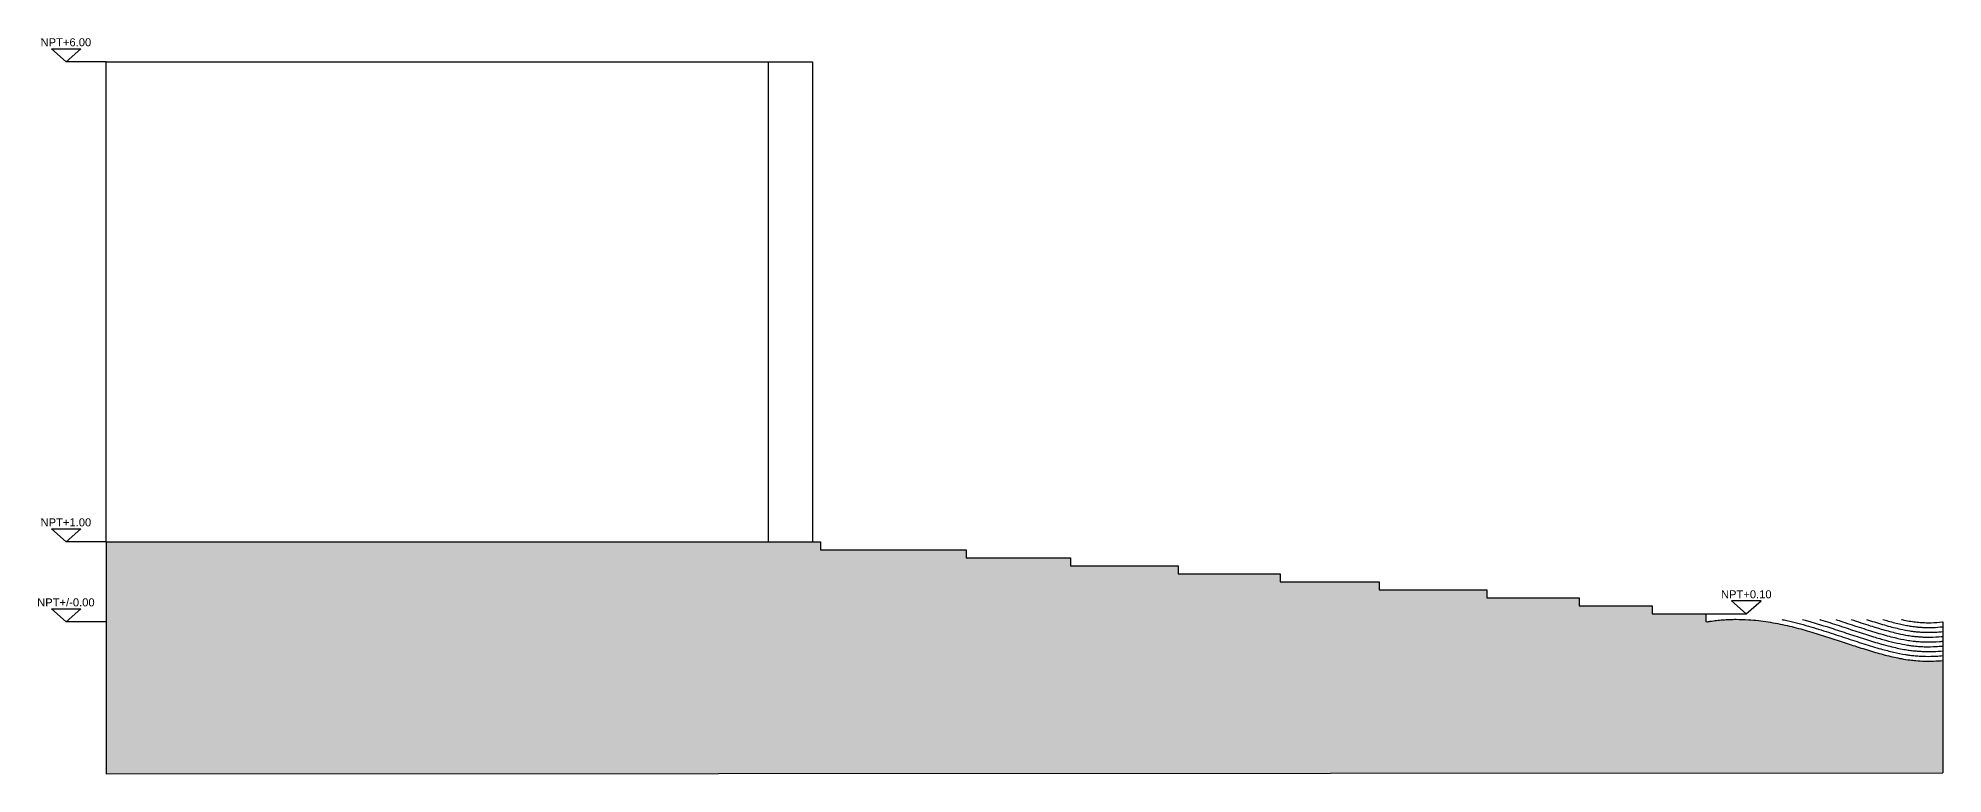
# Model space of a CAD drawing. Header units: centimetres. Extents: x 979 to 9691, y 560 to 2724.
# Drawn here: x 4184 to 6565, y 566 to 1486 of the extents above; entities that cross this region are included whole.
import ezdxf
from ezdxf.enums import TextEntityAlignment as Align

# ---------------------------------------------------------------- set-up
doc = ezdxf.new("R2010")
doc.units = ezdxf.units.CM
for name, color, linetype in [('A-ANNO-SYMB', 3, 'Continuous'), ('A-ANNO-TEXT', 3, 'Continuous'), ('acqua', 140, 'Continuous'), ('MURO', 1, 'Continuous')]:
    doc.layers.add(name, color=color, linetype=linetype)
doc.styles.add('ARIAL', font='arial.ttf')

msp = doc.modelspace()

# ---------------------------------------------------------------- hatches: boundary and pattern name
h = msp.add_hatch()
h.set_pattern_fill('AR-SAND', color=256)
edge = h.paths.add_edge_path()
edge.add_spline(control_points=[(6564.6, 708.1), (6560.6, 707.7), (6556.8, 707.5), (6545.4, 707.1), (6538, 707.3), (6528.4, 708.1), (6525.9, 708.4), (6520, 709.1), (6516.5, 709.7), (6507.1, 711.4), (6501, 712.7), (6488.4, 715.9), (6481.9, 717.7), (6468.6, 721.7), (6461.7, 723.9), (6448.2, 728.3), (6441.6, 730.5), (6428.1, 734.9), (6421.1, 737.2), (6407, 741.7), (6399.8, 743.8), (6385.1, 748), (6377.6, 750), (6362.2, 753.5), (6354.3, 755), (6338.2, 757.5), (6329.9, 758.5), (6316.4, 759.4), (6311.3, 759.5), (6303.4, 759.5), (6300.6, 759.5), (6295.1, 759.3), (6292.3, 759.1), (6286.9, 758.7), (6284.3, 758.4), (6279.1, 757.8), (6276.5, 757.5), (6272.3, 756.9), (6270.7, 756.6), (6269, 756.4)], knot_values=[1682.444381, 1682.444381, 1682.444381, 1682.444381, 1696.959656, 1696.959656, 1725.814859, 1725.814859, 1735.740588, 1735.740588, 1749.13851, 1749.13851, 1771.292698, 1771.292698, 1793.446887, 1793.446887, 1815.601075, 1815.601075, 1836.106776, 1836.106776, 1856.612477, 1856.612477, 1877.118177, 1877.118177, 1897.623878, 1897.623878, 1918.129578, 1918.129578, 1938.635279, 1938.635279, 1950.917514, 1950.917514, 1957.402573, 1957.402573, 1963.887632, 1963.887632, 1969.924424, 1969.924424, 1975.961216, 1975.961216, 1979.86048, 1979.86048, 1979.86048, 1979.86048], degree=3, periodic=0)
edge.add_line((6268.9, 756.3), (6268.9, 766.4))
edge.add_line((6268.9, 766.4), (6201.2, 766.4))
edge.add_line((6201.2, 766.4), (6201.2, 776.4))
edge.add_line((6201.2, 776.4), (6110, 776.4))
edge.add_line((6110, 776.4), (6110, 786.4))
edge.add_line((6110, 786.4), (5994.5, 786.4))
edge.add_line((5994.5, 786.4), (5994.5, 796.4))
edge.add_line((5994.5, 796.4), (5860.2, 796.4))
edge.add_line((5860.2, 796.4), (5860.2, 806.4))
edge.add_line((5860.2, 806.4), (5736.2, 806.4))
edge.add_line((5736.2, 806.4), (5736.2, 816.4))
edge.add_line((5736.2, 816.4), (5608.7, 816.4))
edge.add_line((5608.7, 816.4), (5608.7, 826.4))
edge.add_line((5608.7, 826.4), (5474.4, 826.4))
edge.add_line((5474.4, 826.4), (5474.4, 836.4))
edge.add_line((5474.4, 836.4), (5343.7, 836.4))
edge.add_line((5343.7, 836.4), (5343.7, 846.4))
edge.add_line((5343.7, 846.4), (5161.9, 846.4))
edge.add_line((5161.9, 846.4), (5161.9, 856.4))
edge.add_line((5161.9, 856.4), (4268.9, 856.4))
edge.add_line((4268.9, 856.4), (4268.9, 756.4))
edge.add_line((4268.9, 756.4), (4268.9, 566.3))
edge.add_line((4268.9, 566.3), (6564.7, 567.6))
edge.add_line((6564.7, 567.6), (6564.6, 708.1))

# ---------------------------------------------------------------- linework, layer by layer
for p, q in [((4268.9, 856.4), (5161.9, 856.4)), ((4268.9, 856.4), (4268.9, 756.4)), ((5161.9, 856.4), (5161.9, 846.4)), ((5161.9, 846.4), (5343.7, 846.4)), ((5343.7, 846.4), (5343.7, 836.4)), ((5343.7, 836.4), (5474.4, 836.4)), ((5474.4, 836.4), (5474.4, 826.4)), ((5474.4, 826.4), (5608.7, 826.4)), ((5608.7, 826.4), (5608.7, 816.4)), ((5608.7, 816.4), (5736.2, 816.4)), ((5736.2, 816.4), (5736.2, 806.4)), ((5736.2, 806.4), (5860.2, 806.4)), ((5860.2, 806.4), (5860.2, 796.4)), ((5860.2, 796.4), (5994.5, 796.4)), ((5994.5, 796.4), (5994.5, 786.4)), ((5994.5, 786.4), (6110, 786.4)), ((6110, 786.4), (6110, 776.4)), ((6110, 776.4), (6201.2, 776.4)), ((6201.2, 776.4), (6201.2, 766.4)), ((6201.2, 766.4), (6268.9, 766.4)), ((6268.9, 756.4), (6268.9, 766.4)), ((4268.9, 756.4), (4268.9, 566.3)), ((6564.6, 756.3), (6564.7, 567.6)), ((4268.9, 566.3), (6564.7, 567.6))]:
    msp.add_line(p, q)
at = {"layer": 'A-ANNO-SYMB', "ltscale": 0.8}
for p, q in [((4268.9, 1456.4), (4218.9, 1456.3)), ((4268.9, 856.4), (4218.9, 856.3)), ((6268.9, 766.4), (6318.9, 766.4)), ((4268.9, 756.4), (4218.9, 756.3))]:
    msp.add_line(p, q, dxfattribs=at)
at = {"layer": 'A-ANNO-SYMB'}
for points in [[(4218.9, 1456.3), (4200.5, 1472.5), (4237.3, 1472.5)], [(4218.9, 856.3), (4200.5, 872.5), (4237.3, 872.5)], [(4218.9, 756.3), (4200.5, 772.5), (4237.3, 772.5)], [(6318.9, 766.4), (6337.3, 782.6), (6300.5, 782.6)]]:
    msp.add_lwpolyline(points, close=True, dxfattribs=at)
at = {"layer": 'acqua'}
for points, knots in [([(6269, 756.4), (6270.7, 756.6), (6272.3, 756.9), (6276.5, 757.5), (6279.1, 757.8), (6284.3, 758.4), (6286.9, 758.7), (6292.3, 759.1), (6295.1, 759.3), (6300.6, 759.5), (6303.4, 759.5), (6311.3, 759.5), (6316.4, 759.4), (6329.9, 758.5), (6338.2, 757.5), (6354.3, 755), (6362.2, 753.5), (6377.6, 750), (6385.1, 748), (6399.8, 743.8), (6407, 741.7), (6421.1, 737.2), (6428.1, 734.9), (6441.6, 730.5), (6448.2, 728.3), (6461.7, 723.9), (6468.6, 721.7), (6481.9, 717.7), (6488.4, 715.9), (6501, 712.7), (6507.1, 711.4), (6516.5, 709.7), (6520, 709.1), (6525.9, 708.4), (6528.4, 708.1), (6538, 707.3), (6545.4, 707.1), (6556.8, 707.5), (6560.6, 707.7), (6564.6, 708.1)], [1682.444381, 1682.444381, 1682.444381, 1682.444381, 1686.343645, 1686.343645, 1692.380436, 1692.380436, 1698.417228, 1698.417228, 1704.902287, 1704.902287, 1711.387347, 1711.387347, 1723.669582, 1723.669582, 1744.175282, 1744.175282, 1764.680983, 1764.680983, 1785.186683, 1785.186683, 1805.692384, 1805.692384, 1826.198085, 1826.198085, 1846.703785, 1846.703785, 1868.857974, 1868.857974, 1891.012162, 1891.012162, 1913.16635, 1913.16635, 1926.564272, 1926.564272, 1936.490002, 1936.490002, 1965.345205, 1965.345205, 1979.86048, 1979.86048, 1979.86048, 1979.86048]), ([(6363.2, 759.3), (6364.2, 759.1), (6365.3, 758.9), (6375.5, 756.7), (6384.5, 754.4), (6402, 749.5), (6410.4, 746.9), (6427, 741.6), (6435, 739), (6450.7, 733.8), (6458.3, 731.3), (6473.1, 726.6), (6480.2, 724.4), (6492.6, 721), (6497.9, 719.7), (6508.1, 717.3), (6513.1, 716.3), (6519.8, 715.2), (6521.8, 715), (6525.8, 714.4), (6527.9, 714.2), (6532.2, 713.8), (6534.3, 713.6), (6538.6, 713.4), (6540.8, 713.3), (6547.3, 713.2), (6551.8, 713.3), (6559, 713.7), (6561.8, 713.8), (6564.6, 714.1)], [1757.716063, 1757.716063, 1757.716063, 1757.716063, 1760.404935, 1760.404935, 1784.409653, 1784.409653, 1808.41437, 1808.41437, 1832.419088, 1832.419088, 1856.423805, 1856.423805, 1880.428522, 1880.428522, 1899.26089, 1899.26089, 1918.093258, 1918.093258, 1925.895247, 1925.895247, 1934.706752, 1934.706752, 1943.518258, 1943.518258, 1952.329763, 1952.329763, 1969.952774, 1969.952774, 1980.494814, 1980.494814, 1980.494814, 1980.494814]), ([(6389, 759.3), (6391.2, 758.7), (6393.4, 758.1), (6406.5, 754.4), (6416.9, 751.2), (6434.7, 745.4), (6442.1, 742.9), (6456.6, 738.2), (6463.6, 735.9), (6477.2, 731.6), (6483.8, 729.6), (6493.8, 726.9), (6497.5, 726), (6506.9, 723.7), (6512.6, 722.5), (6520.1, 721.3), (6522.1, 721), (6526, 720.4), (6527.9, 720.2), (6531.7, 719.9), (6533.6, 719.7), (6537.5, 719.5), (6539.4, 719.4), (6545.3, 719.2), (6549.2, 719.2), (6556.9, 719.5), (6560.7, 719.8), (6564.6, 720.1)], [1779.152063, 1779.152063, 1779.152063, 1779.152063, 1785.114954, 1785.114954, 1814.704991, 1814.704991, 1837.151429, 1837.151429, 1859.597868, 1859.597868, 1882.044306, 1882.044306, 1895.135713, 1895.135713, 1917.089972, 1917.089972, 1925.297808, 1925.297808, 1933.54056, 1933.54056, 1941.783312, 1941.783312, 1950.026064, 1950.026064, 1966.138166, 1966.138166, 1981.160105, 1981.160105, 1981.160105, 1981.160105]), ([(6410.7, 759.3), (6411, 759.2), (6411.3, 759.1), (6419.6, 756.6), (6427.5, 754.1), (6442.7, 749.1), (6450.1, 746.6), (6464.4, 741.9), (6471.3, 739.7), (6483.2, 736.1), (6488.2, 734.6), (6498, 732), (6502.7, 730.8), (6511.9, 728.8), (6516.2, 728), (6522.2, 727), (6523.9, 726.8), (6527.5, 726.3), (6529.4, 726.1), (6533.1, 725.8), (6534.9, 725.6), (6538.7, 725.4), (6540.6, 725.3), (6546.9, 725.2), (6551.3, 725.3), (6558.7, 725.7), (6561.6, 725.9), (6564.6, 726.1)], [1797.463347, 1797.463347, 1797.463347, 1797.463347, 1798.210831, 1798.210831, 1820.835961, 1820.835961, 1843.461091, 1843.461091, 1866.08622, 1866.08622, 1883.738863, 1883.738863, 1901.391505, 1901.391505, 1919.044148, 1919.044148, 1926.461761, 1926.461761, 1934.774258, 1934.774258, 1943.086755, 1943.086755, 1951.399251, 1951.399251, 1970.19153, 1970.19153, 1981.859635, 1981.859635, 1981.859635, 1981.859635]), ([(6430.7, 759.3), (6433.6, 758.4), (6436.4, 757.4), (6447.4, 753.8), (6455.2, 751.2), (6470.4, 746.3), (6477.7, 744), (6491.6, 739.9), (6498.2, 738.1), (6509.8, 735.4), (6514.8, 734.3), (6522.2, 733.1), (6524.9, 732.7), (6529, 732.2), (6530.6, 732), (6534.1, 731.7), (6536, 731.6), (6539.9, 731.4), (6541.8, 731.3), (6549.1, 731.2), (6554.6, 731.4), (6561.7, 731.9), (6563.1, 732), (6564.6, 732.2)], [1814.705542, 1814.705542, 1814.705542, 1814.705542, 1823.070681, 1823.070681, 1847.406065, 1847.406065, 1871.741448, 1871.741448, 1896.076832, 1896.076832, 1916.33164, 1916.33164, 1928.068229, 1928.068229, 1935.427839, 1935.427839, 1944.2689, 1944.2689, 1953.10996, 1953.10996, 1976.807691, 1976.807691, 1982.594364, 1982.594364, 1982.594364, 1982.594364]), ([(6449.9, 759.3), (6458.2, 756.6), (6466.2, 753.9), (6480.1, 749.6), (6486.1, 747.7), (6497.8, 744.5), (6503.3, 743), (6512.9, 740.8), (6517.1, 740), (6523.1, 739), (6525.2, 738.7), (6528.8, 738.2), (6530.3, 738.1), (6533.7, 737.8), (6535.5, 737.6), (6539.2, 737.4), (6541.1, 737.3), (6544.9, 737.3), (6546.9, 737.3), (6553.3, 737.4), (6557.9, 737.6), (6563.3, 738.1), (6563.9, 738.1), (6564.6, 738.2)], [1831.973096, 1831.973096, 1831.973096, 1831.973096, 1857.361203, 1857.361203, 1878.475204, 1878.475204, 1899.589205, 1899.589205, 1917.064272, 1917.064272, 1926.546792, 1926.546792, 1934.056895, 1934.056895, 1942.925024, 1942.925024, 1951.793152, 1951.793152, 1960.661281, 1960.661281, 1980.659543, 1980.659543, 1983.366719, 1983.366719, 1983.366719, 1983.366719]), ([(6469.2, 759.3), (6470.8, 758.8), (6472.4, 758.3), (6481, 755.6), (6487.6, 753.5), (6500.2, 750), (6506.2, 748.5), (6515.8, 746.4), (6519.7, 745.6), (6524.8, 744.8), (6526.2, 744.6), (6529.2, 744.2), (6530.7, 744.1), (6533.6, 743.8), (6535.1, 743.7), (6538.1, 743.5), (6539.7, 743.4), (6545.6, 743.2), (6550.1, 743.3), (6558, 743.6), (6561.2, 743.9), (6564.6, 744.2)], [1850.304302, 1850.304302, 1850.304302, 1850.304302, 1855.6088, 1855.6088, 1878.903321, 1878.903321, 1902.197841, 1902.197841, 1919.21555, 1919.21555, 1926.002041, 1926.002041, 1933.562434, 1933.562434, 1941.122827, 1941.122827, 1948.68322, 1948.68322, 1970.035878, 1970.035878, 1984.178369, 1984.178369, 1984.178369, 1984.178369]), ([(6489.4, 759.3), (6491.7, 758.6), (6494, 758), (6501.9, 755.8), (6507.2, 754.4), (6514.5, 752.8), (6516.8, 752.3), (6521.3, 751.5), (6523.4, 751.1), (6526.6, 750.6), (6527.8, 750.5), (6530.1, 750.2), (6531.2, 750.1), (6533.8, 749.8), (6535.4, 749.7), (6538.5, 749.5), (6540.1, 749.4), (6544.9, 749.2), (6548.3, 749.2), (6555.8, 749.5), (6560.1, 749.8), (6564.6, 750.2)], [1871.373969, 1871.373969, 1871.373969, 1871.373969, 1879.783763, 1879.783763, 1900.953574, 1900.953574, 1910.996034, 1910.996034, 1921.038494, 1921.038494, 1926.908592, 1926.908592, 1932.77869, 1932.77869, 1940.969962, 1940.969962, 1949.161234, 1949.161234, 1965.543779, 1965.543779, 1985.032772, 1985.032772, 1985.032772, 1985.032772]), ([(6512.9, 759.3), (6513.2, 759.2), (6513.4, 759.2), (6516.8, 758.4), (6519.7, 757.9), (6525.3, 756.9), (6527.9, 756.5), (6531.7, 756), (6532.9, 755.9), (6535.4, 755.7), (6536.7, 755.6), (6539.2, 755.4), (6540.5, 755.4), (6544.4, 755.3), (6547.1, 755.2), (6554.5, 755.4), (6559.2, 755.7), (6564.4, 756.2), (6564.5, 756.3), (6564.6, 756.3)], [1900.083977, 1900.083977, 1900.083977, 1900.083977, 1901.275243, 1901.275243, 1914.750447, 1914.750447, 1928.22565, 1928.22565, 1935.166708, 1935.166708, 1942.107766, 1942.107766, 1949.048823, 1949.048823, 1962.930939, 1962.930939, 1985.497686, 1985.497686, 1985.932719, 1985.932719, 1985.932719, 1985.932719])]:
    msp.add_open_spline(points, degree=3, knots=knots, dxfattribs=at)
at = {"layer": 'MURO'}
for p, q in [((4268.9, 856.4), (4268.9, 1456.4)), ((4268.9, 1456.4), (5151.9, 1456.4)), ((5096.5, 1456.4), (5096.5, 856.4)), ((5151.9, 1456.4), (5151.9, 856.4))]:
    msp.add_line(p, q, dxfattribs=at)

# ---------------------------------------------------------------- texts
at = {"layer": 'A-ANNO-TEXT', "style": 'ARIAL'}
for s, p in [('NPT+6.00', (4218.5, 1475.7)), ('NPT+1.00', (4218.5, 875.7)), ('NPT+/-0.00', (4218.5, 775.7))]:
    msp.add_text(s, height=10, rotation=0.065, dxfattribs=at).set_placement(p, align=Align.CENTER)
msp.add_text('NPT+0.10', height=10, dxfattribs=at).set_placement((6318.9, 785.8), align=Align.CENTER)

doc.saveas('drawing.dxf')
